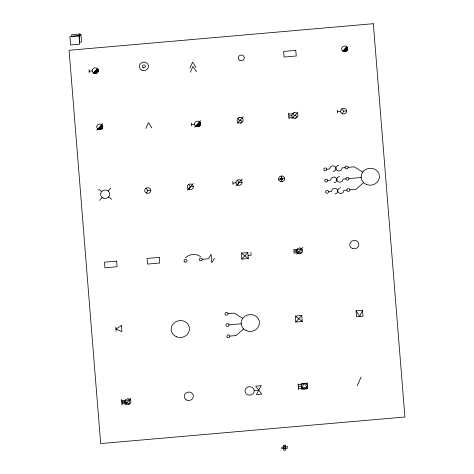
<?xml version="1.0" encoding="UTF-8"?>
<svg xmlns="http://www.w3.org/2000/svg" width="474" height="474" viewBox="0 0 474 474"><rect width="100%" height="100%" fill="white"/><g stroke="black" fill="none" stroke-linecap="round" stroke-linejoin="round"><path stroke-width="0.71" d="M145.832 128.442L148.427 122.559L151.917 127.915M190.003 68.007L192.592 62.124L196.088 67.474M190.341 72.22L192.93 66.336L196.426 71.693M362.509 310.209L359.76 316.46L356.045 310.772L362.509 310.209L362.989 316.176L356.525 316.745L356.045 310.772M357.212 385.795L361.099 376.972M146.442 193.084L147.752 190.512L150.797 190.246A3.057 2.82 -7.3 0 0 146.039 188.214A3.057 2.82 -7.3 0 0 146.425 193.078A3.057 2.82 -7.3 0 0 150.797 190.246M189.031 189.363L190.347 186.792L193.392 186.525A3.057 2.82 -7.3 0 0 188.628 184.493A3.057 2.82 -7.3 0 0 189.019 189.357A3.057 2.82 -7.3 0 0 193.392 186.525M237.711 185.109L239.026 182.537L242.066 182.271A3.057 2.82 -7.3 0 0 237.308 180.238A3.057 2.82 -7.3 0 0 237.699 185.103A3.057 2.82 -7.3 0 0 242.066 182.271M342.275 113.736L343.591 111.165L346.63 110.898A3.057 2.82 -7.3 0 0 341.873 108.866A3.057 2.82 -7.3 0 0 342.264 113.73A3.057 2.82 -7.3 0 0 346.63 110.898M214.467 258.235L211.76 262.714L211.084 254.289L208.382 258.768L202.297 259.302A1.529 1.41 -7.3 0 1 200.111 260.718A1.529 1.41 -7.3 0 1 199.915 258.283A1.529 1.41 -7.3 0 1 202.297 259.302M95.588 73.429L98.278 70.365A3.057 2.82 -7.3 0 0 93.52 68.327A3.057 2.82 -7.3 0 0 93.911 73.197A3.057 2.82 -7.3 0 0 98.278 70.365M94.67 73.411L98.088 69.554M93.384 72.907L97.36 68.564M93.929 73.203L97.768 69.008M94.279 73.328L97.964 69.311M95.102 73.452L98.231 70.034M96.749 73.049L98.077 71.598M96.696 130.143L102.799 123.483M98.154 129.248L102.082 124.952M98.598 129.449L102.372 125.332M99.107 129.586L102.603 125.77M99.694 129.633L102.757 126.291M100.399 129.556L102.793 126.949M101.406 129.147L102.526 127.933M99.528 200.383L102.171 197.498M108.149 190.975L110.792 188.083M194.5 127.257L200.609 120.597M195.958 126.362L199.892 122.067M196.408 126.564L200.182 122.44M196.917 126.694L200.413 122.885M197.504 126.748L200.561 123.406M198.209 126.671L200.597 124.058M199.216 126.262L200.33 125.041M237.095 123.536L243.198 116.871M187.295 190.121L193.398 183.462M342.72 51.008L346.701 46.659M343.117 51.269L347.045 46.973M343.561 51.47L347.335 47.347M344.071 51.601L347.566 47.785M344.657 51.654L347.72 48.312M345.362 51.577L347.756 48.964M346.37 51.168L347.489 49.948M291.86 118.749L297.962 112.089M235.975 185.873L242.078 179.208M241.841 259.077L247.825 252.541L248.305 258.508L241.841 259.077L241.361 253.104L247.825 252.541M124.887 404.915L130.99 398.255M296.6 254.123L302.702 247.464M295.8 322.047L301.784 315.512L302.264 321.485L295.8 322.047L295.32 316.081L301.784 315.512M93.603 73.043L97.603 68.807M96.015 73.346L98.248 71.029M363.623 182.614L355.986 189.292L349.901 189.825A1.529 1.41 -7.3 0 1 347.72 191.241A1.529 1.41 -7.3 0 1 347.525 188.806A1.529 1.41 -7.3 0 1 349.901 189.825M243.624 328.885L235.993 335.568L229.908 336.096A1.529 1.41 -7.3 0 1 227.721 337.512A1.529 1.41 -7.3 0 1 227.526 335.082A1.529 1.41 -7.3 0 1 229.908 336.096M89.153 71.159L92.193 70.893M288.678 114.08L292.494 113.742M191.472 124.461L194.512 124.194M288.826 115.952L291.866 115.686M337.506 111.698L340.545 111.431M288.974 117.825L292.778 117.493M326.805 169.212A1.529 1.41 -7.3 0 0 324.423 168.193A1.529 1.41 -7.3 0 0 324.619 170.628A1.529 1.41 -7.3 0 0 326.805 169.212L329.845 168.945A3.057 2.82 -7.3 0 1 332.659 165.87A3.057 2.82 -7.3 0 1 335.93 168.412A3.057 2.82 -7.3 0 0 339.2 170.96A3.057 2.82 -7.3 0 0 342.015 167.885L345.054 167.618M348.1 167.352A1.529 1.41 -7.3 0 0 345.718 166.333A1.529 1.41 -7.3 0 0 345.913 168.768A1.529 1.41 -7.3 0 0 348.1 167.352L354.185 166.818L362.776 172.08M232.941 183.071L235.981 182.804M280.602 178.905L282.634 178.728A1.019 0.942 -7.3 0 0 281.046 178.052A1.019 0.942 -7.3 0 0 281.177 179.676A1.019 0.942 -7.3 0 0 282.634 178.728M278.588 179.202L284.673 178.668M327.706 180.446A1.529 1.41 -7.3 0 0 325.324 179.433A1.529 1.41 -7.3 0 0 325.519 181.862A1.529 1.41 -7.3 0 0 327.706 180.446L330.745 180.185A3.057 2.82 -7.3 0 1 333.566 177.11A3.057 2.82 -7.3 0 1 336.83 179.652A3.057 2.82 -7.3 0 0 340.101 182.194A3.057 2.82 -7.3 0 0 342.915 179.119L345.961 178.852M349 178.585A1.529 1.41 -7.3 0 0 346.624 177.572A1.529 1.41 -7.3 0 0 346.814 180.002A1.529 1.41 -7.3 0 0 349 178.585L361.17 177.525M328.606 191.686A1.529 1.41 -7.3 0 0 326.225 190.667A1.529 1.41 -7.3 0 0 326.42 193.102A1.529 1.41 -7.3 0 0 328.606 191.686L331.652 191.419A3.057 2.82 -7.3 0 1 334.466 188.344A3.057 2.82 -7.3 0 1 337.737 190.886A3.057 2.82 -7.3 0 0 341.002 193.433A3.057 2.82 -7.3 0 0 343.816 190.358L346.861 190.092M293.436 249.685L297.05 249.371M293.53 250.859L296.617 250.586M248.062 255.468L251.102 255.202L250.876 252.393M293.613 251.913L296.724 251.641M293.708 253.08L297.417 252.755M228.101 313.622A1.529 1.41 -7.3 0 0 225.725 312.609A1.529 1.41 -7.3 0 0 225.92 315.038A1.529 1.41 -7.3 0 0 228.101 313.622L234.186 313.095L242.783 318.35M229.007 324.862A1.529 1.41 -7.3 0 0 226.625 323.843A1.529 1.41 -7.3 0 0 226.821 326.278A1.529 1.41 -7.3 0 0 229.007 324.862L241.177 323.795M298.158 384.829L301.203 384.562M121.717 400.477L125.332 400.163M121.812 401.65L124.899 401.377M254.194 390.552A4.58 4.225 -7.3 0 0 247.055 387.501A4.58 4.225 -7.3 0 0 247.641 394.801A4.58 4.225 -7.3 0 0 254.194 390.552L258.757 390.155M298.306 386.701L301.351 386.434M121.901 402.704L125.006 402.432M121.99 403.872L125.705 403.552M298.46 388.573L301.5 388.307M283.582 446.929L285.378 446.775M283.725 448.718L285.52 448.558M108.57 196.994L111.698 199.323M241.361 253.104L248.305 258.508M295.32 316.081L302.264 321.485M98.628 189.15L101.697 191.537M341.884 108.86L343.591 111.165M237.32 180.233L239.026 182.537M188.64 184.487L190.347 186.792M146.051 188.208L147.752 190.512M337.393 110.294L337.618 113.102M288.601 113.144L289.051 118.761M281.39 176.008L281.846 181.625M298.081 383.893L298.537 389.51M232.829 181.666L233.054 184.475M191.36 123.05L191.585 125.865M115.816 326.971L116.154 331.184M121.628 399.309L122.079 404.926M89.041 69.755L89.266 72.563M185.34 257.951A11.074 10.215 -7.3 0 1 200.549 256.624M340.551 187.811A3.057 2.82 -7.3 0 0 337.737 190.886A3.057 2.82 -7.3 0 1 334.917 193.961M339.651 176.577A3.057 2.82 -7.3 0 0 336.83 179.652A3.057 2.82 -7.3 0 1 334.016 182.727M338.744 165.337A3.057 2.82 -7.3 0 0 335.93 168.412A3.057 2.82 -7.3 0 1 333.115 171.487M295.136 118.227A1.529 1.41 -7.3 0 0 296.546 116.693A1.529 1.41 -7.3 0 0 294.911 115.419A1.529 1.41 -7.3 0 1 293.276 114.145A1.529 1.41 -7.3 0 1 294.686 112.611M239.921 117.398A1.529 1.41 -7.3 0 0 238.511 118.933A1.529 1.41 -7.3 0 0 240.146 120.206A1.529 1.41 -7.3 0 1 241.781 121.474A1.529 1.41 -7.3 0 1 240.371 123.015M301.63 248.613L300.67 253.436L296.653 250.337L301.63 248.613M129.923 399.41L128.946 404.227L124.94 401.117L129.923 399.41M304.166 383.359L301.873 387.803L307.14 387.341L304.166 383.359M261.079 385.712L256.434 394.605L261.761 394.137L255.759 386.174L261.079 385.712M121.445 325.537L115.982 329.08L121.937 331.622L121.445 325.537M79.958 33.944L71.687 34.667L71.817 36.356L80.094 35.633L79.958 33.944M80.936 34.709L79.111 34.869L79.703 42.245L81.528 42.085L80.936 34.709M79.04 35.746L69.909 36.539L70.585 44.971L79.715 44.171L79.04 35.746M373.328 23.7L69.091 50.28L100.672 443.575L404.909 416.99L373.328 23.7M295.806 50.374L283.636 51.435L284.086 57.058L296.256 55.991L295.806 50.374M116.657 261.127L104.487 262.187L104.938 267.804L117.108 266.743L116.657 261.127M159.252 257.406L147.082 258.466L147.532 264.083L159.702 263.023L159.252 257.406M307.211 383.093L301.126 383.626L301.577 389.243L307.662 388.71L307.211 383.093M285.247 445.187L283.458 445.347L283.855 450.3L285.644 450.146L285.247 445.187M287.208 446.715L281.763 447.189L281.894 448.771L287.339 448.297L287.208 446.715M303.07 388.733A3.057 2.82 -7.3 0 0 307.436 385.901A3.057 2.82 -7.3 0 0 302.679 383.869A3.057 2.82 -7.3 0 0 303.07 388.733M186.797 400.121A4.58 4.225 -7.3 0 0 193.345 395.873A4.58 4.225 -7.3 0 0 186.211 392.822A4.58 4.225 -7.3 0 0 186.797 400.121M126.611 404.15A3.051 2.82 -7.3 0 0 130.978 401.318A3.051 2.82 -7.3 0 0 126.22 399.286A3.051 2.82 -7.3 0 0 126.611 404.15M246.326 330.698A9.166 8.455 -7.3 0 0 259.432 322.202A9.166 8.455 -7.3 0 0 245.153 316.099A9.166 8.455 -7.3 0 0 246.326 330.698M176.352 336.724A9.166 8.455 -7.3 0 0 189.458 328.227A9.166 8.455 -7.3 0 0 175.184 322.13A9.166 8.455 -7.3 0 0 176.352 336.724M352.312 248.453A4.58 4.225 -7.3 0 0 358.865 244.205A4.58 4.225 -7.3 0 0 351.726 241.153A4.58 4.225 -7.3 0 0 352.312 248.453M298.324 253.359A3.057 2.82 -7.3 0 0 302.696 250.527A3.057 2.82 -7.3 0 0 297.933 248.494A3.057 2.82 -7.3 0 0 298.324 253.359M184.901 262.045A1.529 1.41 -7.3 0 0 187.082 260.629A1.529 1.41 -7.3 0 0 184.706 259.61A1.529 1.41 -7.3 0 0 184.901 262.045M366.319 184.427A9.166 8.455 -7.3 0 0 379.425 175.931A9.166 8.455 -7.3 0 0 365.146 169.828A9.166 8.455 -7.3 0 0 366.319 184.427M280.294 181.382A3.057 2.82 -7.3 0 0 284.661 178.55A3.057 2.82 -7.3 0 0 279.903 176.518A3.057 2.82 -7.3 0 0 280.294 181.382M103.172 198.085A4.58 4.225 -7.3 0 0 109.725 193.836A4.58 4.225 -7.3 0 0 102.585 190.785A4.58 4.225 -7.3 0 0 103.172 198.085M293.584 117.985A3.057 2.82 -7.3 0 0 297.95 115.152A3.057 2.82 -7.3 0 0 293.193 113.12A3.057 2.82 -7.3 0 0 293.584 117.985M238.819 122.772A3.057 2.82 -7.3 0 0 243.192 119.94A3.057 2.82 -7.3 0 0 238.434 117.907A3.057 2.82 -7.3 0 0 238.819 122.772M196.23 126.493A3.057 2.82 -7.3 0 0 200.597 123.661A3.057 2.82 -7.3 0 0 195.839 121.628A3.057 2.82 -7.3 0 0 196.23 126.493M98.42 129.378A3.057 2.82 -7.3 0 0 102.787 126.546A3.057 2.82 -7.3 0 0 98.029 124.514A3.057 2.82 -7.3 0 0 98.42 129.378M343.383 51.399A3.057 2.82 -7.3 0 0 347.756 48.567A3.057 2.82 -7.3 0 0 342.992 46.535A3.057 2.82 -7.3 0 0 343.383 51.399M239.945 60.435A3.057 2.82 -7.3 0 0 244.311 57.603A3.057 2.82 -7.3 0 0 239.554 55.571A3.057 2.82 -7.3 0 0 239.945 60.435M143.249 67.658A1.529 1.41 -7.3 0 0 145.435 66.242A1.529 1.41 -7.3 0 0 143.053 65.228A1.529 1.41 -7.3 0 0 143.249 67.658M141.927 70.223A4.58 4.225 -7.3 0 0 148.481 65.975A4.58 4.225 -7.3 0 0 141.341 62.924A4.58 4.225 -7.3 0 0 141.927 70.223"/></g></svg>
